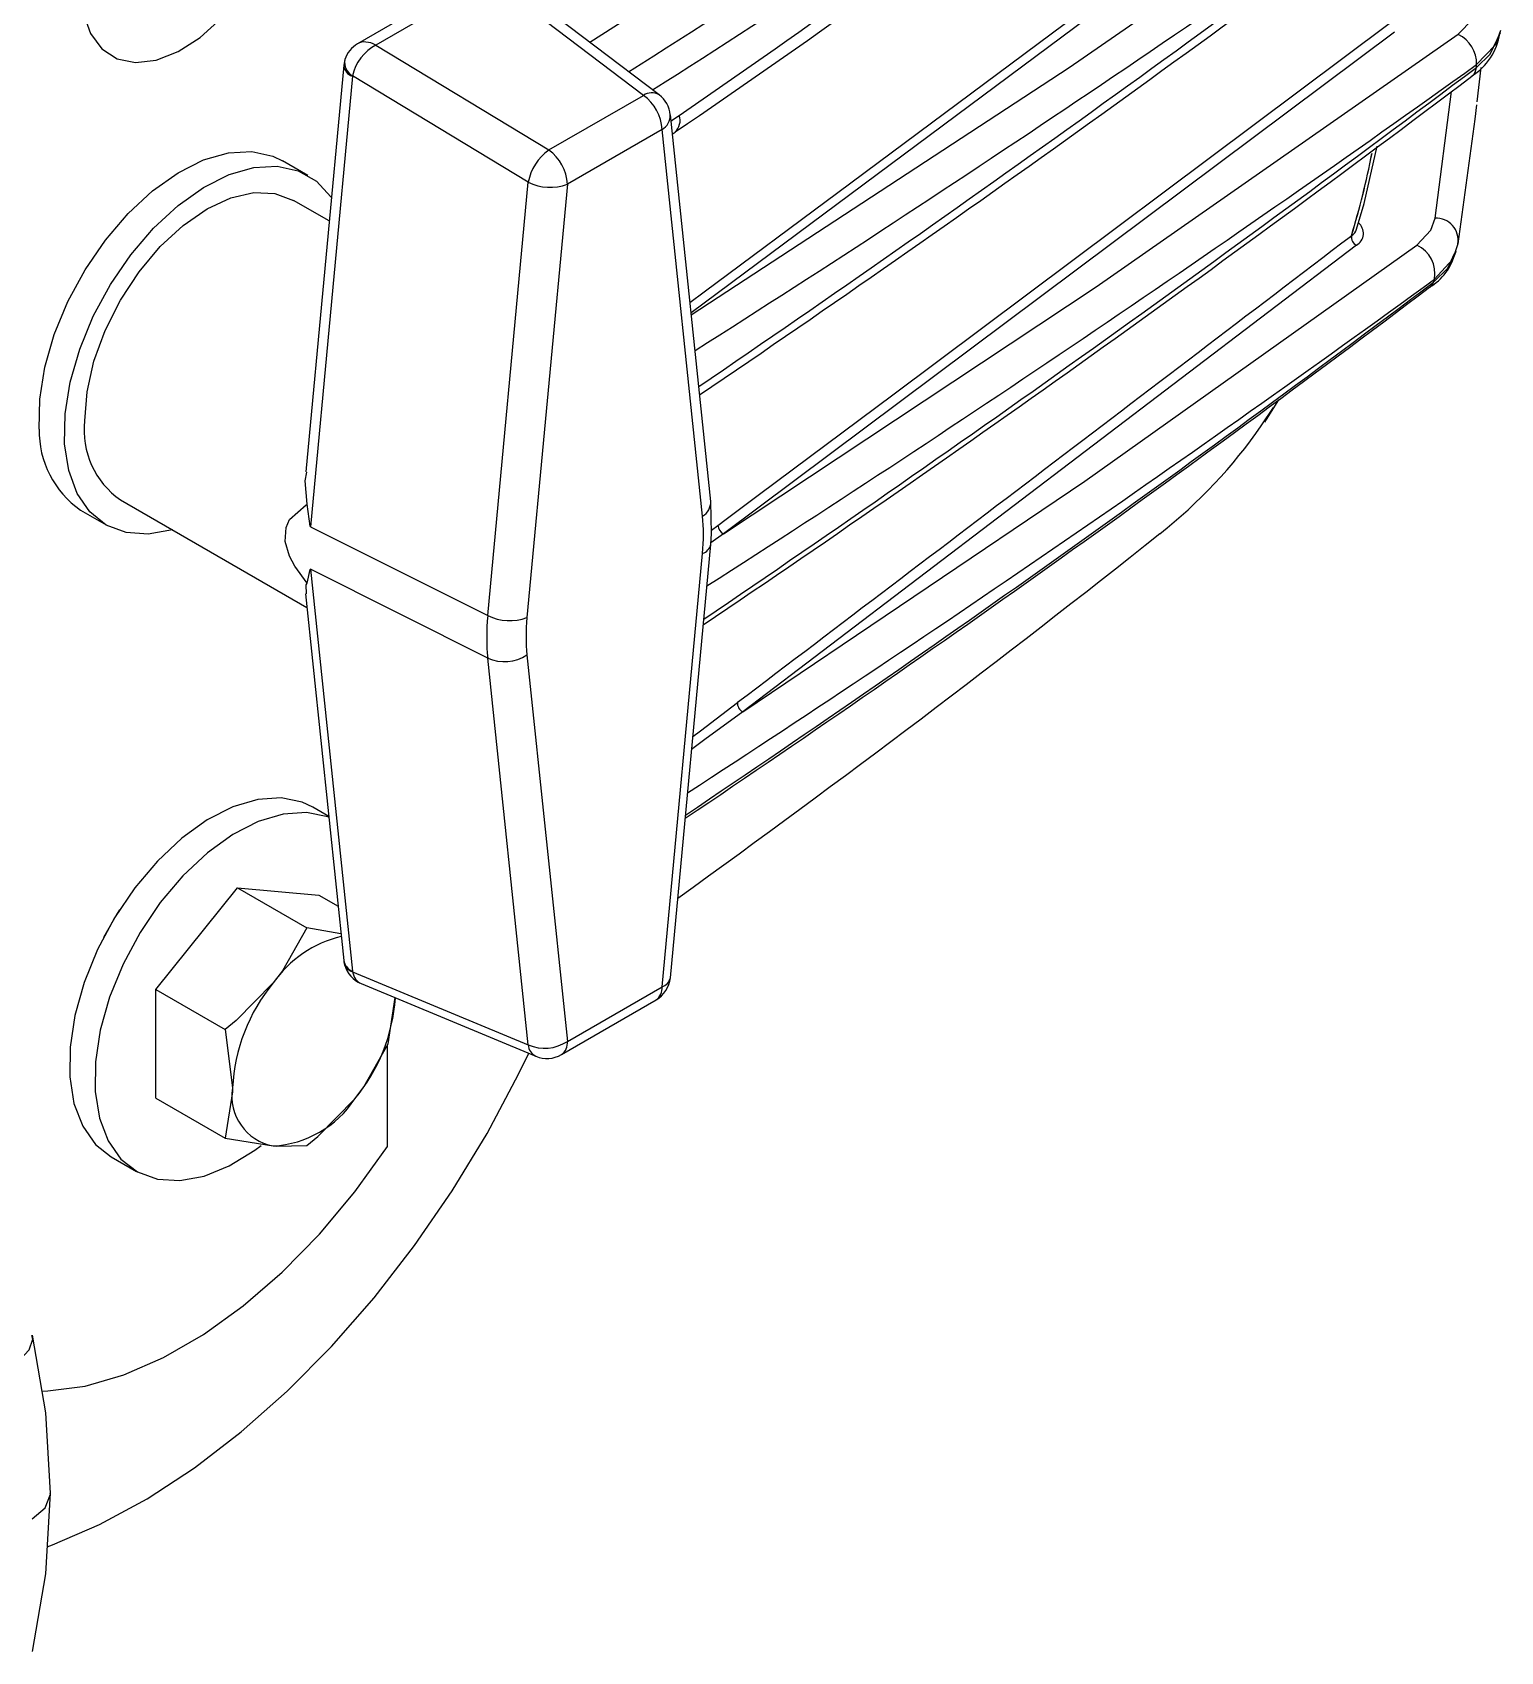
# Model space of a CAD drawing. Extents: x 6 to 134, y 1 to 99.
# Drawn here: x 99.195 to 102.378, y 78.038 to 81.549 of the extents above; entities that cross this region are included whole.
import ezdxf

# ---------------------------------------------------------------- set-up
doc = ezdxf.new("R2010")
doc.units = 0
doc.header["$MEASUREMENT"] = 0
doc.layers.add('OBJECT', color=7, linetype='CONTINUOUS')

msp = doc.modelspace()

# ---------------------------------------------------------------- linework, layer by layer
at = {"layer": 'OBJECT'}
for p, q in [((102.137, 82.0674), (100.6229, 80.9409)), ((100.1567, 81.6726), (99.9001, 81.5245)), ((100.1875, 81.6646), (99.9395, 81.5214)), ((100.5197, 81.4124), (100.1875, 81.6646)), ((100.5536, 81.4136), (100.2174, 81.6688)), ((99.9395, 81.5214), (100.3144, 81.294)), ((102.148, 81.5495), (100.6929, 80.4621)), ((99.8699, 81.4777), (99.7876, 80.596)), ((99.8888, 81.4538), (99.7976, 80.4773)), ((100.2699, 81.224), (99.8891, 81.4551)), ((102.3268, 81.3987), (102.336, 81.4731)), ((100.3144, 81.294), (100.5197, 81.4124)), ((102.2359, 81.146), (102.2714, 81.4211)), ((100.6657, 80.532), (100.578, 81.3703)), ((100.56, 81.3383), (100.3548, 81.2198)), ((100.6477, 80.5), (100.56, 81.3383)), ((100.5823, 81.3285), (100.5885, 81.3329)), ((99.7922, 81.2389), (99.7371, 81.2708)), ((100.1822, 80.2845), (100.2699, 81.224)), ((100.3548, 81.2198), (100.2671, 80.2803)), ((99.8384, 81.1401), (99.761, 81.1848)), ((102.0658, 81.0874), (100.7351, 80.0761)), ((102.2789, 81.0664), (102.2817, 81.0749)), ((102.2854, 81.0907), (102.2792, 81.0729)), ((101.8591, 80.6959), (101.8857, 80.7355)), ((99.386, 80.5353), (99.7899, 80.3021)), ((99.2996, 80.513), (99.3548, 80.4812)), ((99.7976, 80.4773), (100.1822, 80.2845)), ((100.6673, 80.4697), (100.6813, 80.4802)), ((100.578, 79.4995), (100.6657, 80.439)), ((100.6929, 80.4621), (100.666, 80.4426)), ((100.56, 79.4798), (100.6477, 80.4193)), ((100.1822, 80.1923), (99.7976, 80.3851)), ((99.7976, 80.3851), (99.8888, 79.5137)), ((99.7868, 80.3315), (99.8699, 79.5369)), ((100.2699, 79.354), (100.1822, 80.1923)), ((100.2671, 80.1996), (100.3548, 79.3613)), ((99.8373, 79.8493), (99.803, 79.8691)), ((99.4627, 79.4742), (99.6394, 79.6941)), ((99.6394, 79.6941), (99.7898, 79.6073)), ((99.6394, 79.6941), (99.8162, 79.6783)), ((99.8162, 79.6783), (99.8577, 79.6544)), ((99.8639, 79.5948), (99.7898, 79.6073)), ((99.8891, 79.5125), (100.2699, 79.354)), ((99.9078, 79.4868), (100.2866, 79.3291)), ((99.4627, 79.2385), (99.4627, 79.4742)), ((99.4627, 79.4742), (99.613, 79.3874)), ((99.9666, 79.3557), (99.9812, 79.4562)), ((100.3418, 79.3327), (100.5471, 79.4512)), ((100.3548, 79.3613), (100.56, 79.4798)), ((99.613, 79.3874), (99.6288, 79.2604)), ((99.9647, 79.1336), (99.9647, 79.3524)), ((99.4627, 79.2385), (99.613, 79.1516)), ((99.613, 79.1516), (99.7172, 79.1346)), ((99.3656, 79.1113), (99.4207, 79.0795))]:
    msp.add_line(p, q, dxfattribs=at)
at = {"layer": 'OBJECT', "flags": 128}
for points in [[(100.6205, 80.9636), (100.6516, 80.9867), (100.9409, 81.202), (102.1254, 82.0832)], [(100.6233, 80.9367), (101.4426, 81.4729), (102.2857, 82.0563)], [(99.3052, 81.5903), (99.3206, 81.5465), (99.3454, 81.5132), (99.3786, 81.4919), (99.4184, 81.4837), (99.4632, 81.489), (99.5107, 81.5074), (99.5588, 81.5382), (99.6052, 81.5799)], [(102.2862, 81.5448), (102.3178, 81.5778), (102.3272, 81.6027)], [(100.6813, 80.4802), (100.6993, 80.4937), (100.7715, 80.5476), (101.06, 80.7632), (102.1364, 81.5679)], [(102.378, 81.5534), (102.366, 81.5214), (102.326, 81.479)], [(100.6929, 80.4621), (101.5014, 80.9972), (102.2862, 81.5448)], [(102.3254, 81.473), (102.3552, 81.5015), (102.3776, 81.549)], [(99.8723, 81.4899), (99.8714, 81.4867), (99.8699, 81.4777)], [(102.3257, 81.3918), (102.3219, 81.3608), (102.2854, 81.0907)], [(100.5794, 81.3567), (100.585, 81.3606), (100.5969, 81.3688)], [(99.2097, 80.689), (99.2109, 80.7537), (99.2219, 80.8228), (99.2424, 80.8941), (99.2718, 80.9654), (99.3092, 81.0343), (99.3532, 81.0987), (99.4026, 81.1563), (99.4557, 81.2055), (99.5108, 81.2446), (99.5661, 81.2724), (99.6199, 81.288), (99.6705, 81.2908), (99.7161, 81.2808), (99.7371, 81.2708)], [(102.0658, 81.1225), (102.0819, 81.1779), (102.1106, 81.302)], [(99.2649, 80.6571), (99.266, 80.7218), (99.277, 80.7909), (99.2976, 80.8623), (99.327, 80.9336), (99.3643, 81.0025), (99.4084, 81.0668), (99.4577, 81.1245), (99.5108, 81.1737), (99.5659, 81.2128), (99.6213, 81.2406), (99.6751, 81.2561), (99.7256, 81.2589), (99.7713, 81.2489), (99.8106, 81.2264), (99.8423, 81.1921), (99.8431, 81.1909)], [(99.3083, 80.707), (99.3134, 80.7697), (99.3285, 80.8358), (99.353, 80.9029), (99.386, 80.9683), (99.4262, 81.0296), (99.472, 81.0844), (99.5218, 81.1305), (99.5735, 81.1663), (99.6252, 81.1902), (99.675, 81.2015), (99.7208, 81.1997), (99.761, 81.1848)], [(102.1963, 81.0873), (102.2268, 81.12), (102.2359, 81.146)], [(100.7351, 80.0761), (101.4765, 80.5762), (102.1963, 81.0873)], [(102.2324, 81.0073), (102.2633, 81.0379), (102.278, 81.0697)], [(102.2792, 81.0729), (102.2735, 81.0564), (102.2346, 81.0139)], [(101.8666, 80.7042), (101.8708, 80.7097), (101.8975, 80.7525)], [(99.4987, 80.4702), (99.4985, 80.4702), (99.4461, 80.461), (99.3979, 80.4646), (99.3552, 80.4809), (99.3196, 80.5094), (99.2921, 80.5492), (99.2737, 80.599), (99.2649, 80.6571)], [(99.791, 80.526), (99.7865, 80.5765), (99.7902, 80.5954)], [(99.791, 80.355), (99.7638, 80.392), (99.7525, 80.4132), (99.743, 80.4455), (99.7448, 80.4756), (99.7525, 80.4931), (99.7887, 80.5249), (99.791, 80.526)], [(99.7976, 80.4773), (99.7975, 80.4781), (99.791, 80.526)], [(100.6657, 80.439), (100.6674, 80.4628), (100.6657, 80.532)], [(99.791, 80.355), (99.7975, 80.3845), (99.7976, 80.3851)], [(99.7891, 80.3319), (99.7887, 80.3511), (99.791, 80.355)], [(100.6268, 80.0223), (100.6433, 80.035), (100.7238, 80.0964)], [(100.7351, 80.0761), (100.6531, 80.0156), (100.6242, 79.9942)], [(99.803, 79.8691), (99.7801, 79.8798), (99.7342, 79.8892), (99.6834, 79.8858), (99.6295, 79.8697), (99.5742, 79.8414), (99.5191, 79.8018), (99.4662, 79.7522)], [(99.8375, 79.8471), (99.8352, 79.848), (99.7893, 79.8574), (99.7386, 79.854), (99.6847, 79.8379), (99.6293, 79.8096), (99.5743, 79.77), (99.5213, 79.7203)], [(99.4662, 79.7522), (99.417, 79.6941), (99.3732, 79.6295), (99.3362, 79.5605), (99.3072, 79.4891), (99.2871, 79.4178), (99.2765, 79.3489), (99.2759, 79.2844), (99.2851, 79.2266), (99.304, 79.1773), (99.3318, 79.138), (99.3656, 79.1113)], [(99.5213, 79.7203), (99.4722, 79.6623), (99.4284, 79.5977), (99.3914, 79.5286), (99.3624, 79.4573), (99.3422, 79.386), (99.3317, 79.317), (99.331, 79.2526), (99.3403, 79.1948), (99.3591, 79.1454), (99.387, 79.1062), (99.423, 79.0782), (99.4659, 79.0624), (99.5144, 79.0594), (99.567, 79.0692), (99.6218, 79.0915), (99.6772, 79.1256), (99.691, 79.1359)], [(99.3838, 79.6464), (99.3786, 79.6385), (99.349, 79.5864)], [(99.7898, 79.6073), (99.737, 79.5146), (99.7172, 79.4882)], [(99.8699, 79.5369), (99.8703, 79.5341), (99.8719, 79.5265)], [(99.7172, 79.4882), (99.6369, 79.4069), (99.613, 79.3874)], [(99.894, 79.2367), (99.9138, 79.263), (99.9666, 79.3557)], [(99.2272, 78.2658), (99.2387, 78.27), (99.3407, 78.3139), (99.4435, 78.3697), (99.5462, 78.4369), (99.6476, 78.5149), (99.747, 78.6029), (99.8433, 78.7001), (99.9357, 78.8057), (100.0233, 78.9185), (100.1052, 79.0376), (100.1807, 79.1619), (100.2491, 79.2901), (100.2712, 79.3355)], [(99.6288, 79.2604), (99.6287, 79.2521), (99.613, 79.1516)], [(99.7898, 79.1358), (99.8137, 79.1553), (99.894, 79.2367)], [(99.2157, 78.6031), (99.2282, 78.6036), (99.3092, 78.6142), (99.3933, 78.6384), (99.4794, 78.6759), (99.5661, 78.726), (99.6522, 78.7879), (99.7364, 78.8608), (99.8173, 78.9436), (99.8938, 79.035), (99.9647, 79.1336)], [(99.7172, 79.1346), (99.7234, 79.1341), (99.7898, 79.1358)], [(99.1688, 78.6715), (99.188, 78.6924), (99.196, 78.7154), (99.1935, 78.7239)], [(99.2344, 78.3818), (99.2243, 78.556), (99.1952, 78.7244)], [(99.1947, 78.3264), (99.2226, 78.3498), (99.2343, 78.3797), (99.2337, 78.3817)], [(99.1952, 78.0383), (99.2244, 78.2073), (99.2344, 78.3818)]]:
    msp.add_lwpolyline(points, dxfattribs=at)
at = {"layer": 'OBJECT'}
for centre, radius, start, end in [((83.3177, 108.5114), 31.938, 302.34128, 305.88635), ((83.0717, 109.0017), 32.5831, 302.31055, 305.9358), ((82.4854, 109.8689), 33.6905, 302.40382, 305.88286), ((78.3506, 113.593), 39.1573, 304.61957, 307.5858), ((80.3033, 110.9161), 35.8698, 304.43905, 307.67733), ((79.5135, 114.0617), 39.3496, 302.45819, 305.43116), ((77.2298, 115.1491), 41.5834, 304.26075, 307.12198), ((79.1302, 112.5085), 38.3471, 304.12244, 307.20305), ((99.9282, 81.4729), 0.0584, 118.7405, 163.1316), ((102.2548, 81.4808), 0.0712, 358.5687, 63.8073), ((102.2466, 81.5658), 0.1309, 301.7027, 351.5509), ((99.9051, 81.4843), 0.0333, 170.2849, 241.1526), ((99.8974, 81.4801), 0.0277, 185.0379, 251.813), ((78.9763, 112.3942), 38.7561, 304.00194, 307.02895), ((77.1515, 114.9503), 41.8862, 304.12649, 306.94205), ((79.6592, 113.1485), 38.9453, 302.62705, 305.59237), ((102.2999, 81.4739), 0.0255, 308.752, 358.0317), ((99.6997, 81.7171), 2.637, 354.6889, 354.82), ((100.5375, 81.3864), 0.0316, 59.4349, 124.5041), ((100.463, 81.3336), 0.0971, 2.801, 54.3108), ((100.5158, 81.3638), 0.0625, 5.9728, 52.7998), ((100.5425, 81.3692), 0.0355, 299.5551, 1.8445), ((100.5674, 81.3571), 0.0317, 311.1698, 21.5647), ((100.381, 81.2023), 0.1133, 126.013, 168.9547), ((100.2578, 81.2151), 0.0971, 2.801, 54.3108), ((100.2327, 81.6571), 1.9028, 343.2314, 348.769), ((100.2408, 81.6553), 1.8947, 343.2197, 348.7675), ((100.3172, 81.321), 0.1079, 243.9603, 290.3643), ((102.0507, 81.1132), 0.0298, 300.3152, 50.3746), ((102.2381, 81.0982), 0.0479, 351.0371, 92.6658), ((-385.4072, 720.9386), 804.3643, 307.1832782, 307.3023561), ((102.0733, 81.1048), 0.019, 170.091, 246.677), ((102.0738, 81.1049), 0.0192, 170.1137, 245.5117), ((102.06, 81.1014), 0.00863, 127.5208, 129.1034), ((102.0444, 81.127), 0.0214, 298.9384, 348.0278), ((102.1686, 81.0262), 0.0671, 349.4757, 65.6468), ((102.1625, 81.1004), 0.1207, 300.5361, 345.8215), ((80.7065, 109.4453), 35.6698, 303.91756, 307.10182), ((80.5958, 109.6624), 35.9062, 303.87812, 307.0554), ((80.4567, 110.9471), 37.0172, 302.99588, 306.03775), ((102.2103, 81.0144), 0.0232, 306.7742, 342.3064), ((100.429, 81.5937), 1.8964, 341.9896, 342.1994), ((99.4179, 80.6844), 0.2082, 178.7344, 235.3791), ((99.4911, 80.6863), 0.184, 173.5322, 235.1557), ((100.9591, 81.3206), 1.0956, 308.3909, 325.231), ((100.6302, 80.5309), 0.0355, 299.5558, 1.8434), ((100.7015, 80.4804), 0.0202, 180.3381, 244.6838), ((84.309, 102.2967), 27.8762, 305.74626, 308.43982), ((100.6398, 80.4447), 0.0265, 287.3027, 347.7592), ((100.2295, 80.3814), 0.1079, 243.961, 290.3639), ((100.2179, 80.2735), 0.0888, 246.2474, 303.6028), ((100.7428, 80.0937), 0.0192, 171.867, 246.2562), ((99.9233, 79.3448), 0.2511, 103.5524, 145.1779), ((99.9001, 79.5422), 0.0307, 190.0123, 248.3076), ((99.9289, 79.5424), 0.0591, 195.5832, 249.0375), ((99.8927, 79.5343), 0.0222, 200.8422, 260.6487), ((100.0122, 79.2427), 0.3837, 140.2281, 177.3605), ((100.5158, 79.5053), 0.0625, 299.9973, 354.667), ((100.5521, 79.5051), 0.0265, 287.3035, 347.758), ((99.5954, 79.4842), 0.3878, 320.3365, 355.7961), ((100.5299, 79.4761), 0.0303, 304.4125, 6.9007), ((100.3056, 79.4353), 0.0888, 246.2469, 303.6032), ((100.2997, 79.356), 0.0299, 183.86, 243.9081), ((100.3247, 79.3577), 0.0303, 304.4125, 6.9007), ((100.3106, 79.3868), 0.0625, 247.401, 299.9973), ((99.7373, 79.2427), 0.1099, 170.7484, 259.4531), ((99.7036, 79.3624), 0.2282, 273.4295, 326.5651)]:
    msp.add_arc(centre, radius, start, end, dxfattribs=at)
for centre, major_axis, ratio, start_param, end_param in [((99.9357, 81.4728), (0.0386, 0.0495), 0.561473, 0.865163, 2.317103), ((99.9357, 81.4728), (-0.0384, 0.0497), 0.6374, 5.324613, 6.199339), ((99.8945, 81.451), (-0.00344, 0.00667), 0.68298, 0.611579, 0.817703), ((100.3396, 80.2818), (0.2198, 0.3789), 0.577378, 5.387008, 5.613345), ((100.531, 80.4433), (0.2476, 0.4349), 0.57231, 2.240471, 2.466809), ((100.5752, 80.4178), (0.2198, 0.3789), 0.577378, 2.245415, 2.471753), ((99.8945, 79.5109), (-0.00472, 0.00591), 0.543451, 0.703038, 0.909161), ((99.9357, 79.5429), (0.0308, 0.0546), 0.662604, 2.47625, 3.220919)]:
    msp.add_ellipse(centre, major_axis=major_axis, ratio=ratio, start_param=start_param, end_param=end_param, dxfattribs=at)

doc.saveas('drawing.dxf')
